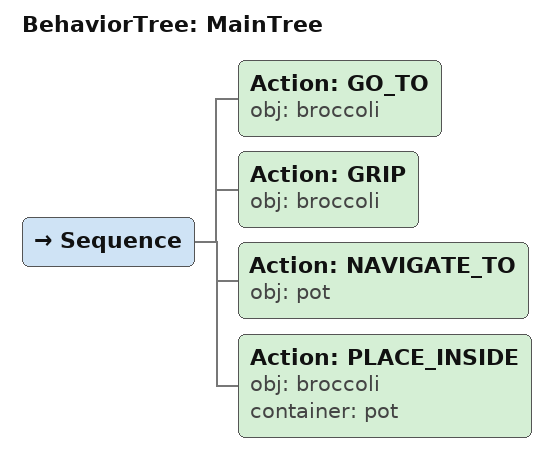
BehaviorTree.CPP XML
<root main_tree_to_execute="MainTree">
  <BehaviorTree ID="MainTree">
    <Sequence>
      <!-- Go to broccoli -->
      <Action ID="GO_TO" obj="broccoli" />
      <!-- Grip broccoli -->
      <Action ID="GRIP" obj="broccoli" />
      <!-- Navigate to pot -->
      <Action ID="NAVIGATE_TO" obj="pot" />
      <!-- Place broccoli inside pot -->
      <Action ID="PLACE_INSIDE" obj="broccoli" container="pot" />
    </Sequence>
  </BehaviorTree>
</root>
